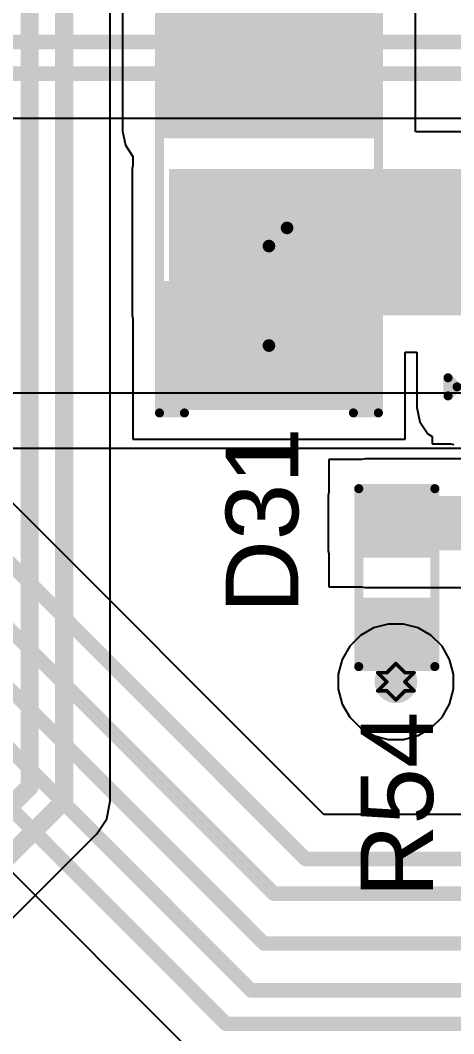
# Model space of a CAD drawing. Header units: inches. Extents: x -3 to 5437, y -3 to 5435.
# Drawn here: x 142.06 to 148.13, y 68.48 to 82.66 of the extents above; entities that cross this region are included whole.
import ezdxf

# ---------------------------------------------------------------- set-up
doc = ezdxf.new("R2010")
doc.units = ezdxf.units.IN
for name, color, linetype in [('Bottom Layer', 5, 'Continuous'), ('Drill Drawing', 1, 'Continuous'), ('GND', 16, 'Continuous'), ('PWR', 76, 'Continuous'), ('Top Layer', 1, 'Continuous'), ('Top Overlay', 2, 'Continuous'), ('Top Paste', 8, 'Continuous'), ('Top Solder', 216, 'Continuous'), ('Via Holes', 16, 'Continuous')]:
    doc.layers.add(name, color=color, linetype=linetype)
doc.styles.add('Arial', font='', dxfattribs={"height": 0.2})
doc.styles.get('Arial').set_extended_font_data('Arial')

# ---------------------------------------------------------------- blocks, each defined once
blk = doc.blocks.new('SOT_23_5_9')
at = {"layer": 'Top Layer'}
for points in [[(-1.85, 1.25), (-0.75, 1.25), (-0.75, 0.65), (-1.85, 0.65)], [(0.75, 1.25), (1.85, 1.25), (1.85, 0.65), (0.75, 0.65)], [(-1.85, 0.3), (-0.75, 0.3), (-0.75, -0.3), (-1.85, -0.3)], [(-1.85, -0.65), (-0.75, -0.65), (-0.75, -1.25), (-1.85, -1.25)], [(0.75, -0.65), (1.85, -0.65), (1.85, -1.25), (0.75, -1.25)]]:
    blk.add_hatch(color=1, dxfattribs=at).paths.add_polyline_path(points)
at = {"layer": 'Top Paste'}
for points in [[(-1.85, 1.25), (-0.75, 1.25), (-0.75, 0.65), (-1.85, 0.65)], [(0.75, 1.25), (1.85, 1.25), (1.85, 0.65), (0.75, 0.65)], [(-1.85, 0.3), (-0.75, 0.3), (-0.75, -0.3), (-1.85, -0.3)], [(-1.85, -0.65), (-0.75, -0.65), (-0.75, -1.25), (-1.85, -1.25)], [(0.75, -0.65), (1.85, -0.65), (1.85, -1.25), (0.75, -1.25)]]:
    blk.add_hatch(color=8, dxfattribs=at).paths.add_polyline_path(points)
at = {"layer": 'Top Solder'}
for points in [[(-1.952, 1.352), (-0.648, 1.352), (-0.648, 0.548), (-1.952, 0.548)], [(0.648, 1.352), (1.952, 1.352), (1.952, 0.548), (0.648, 0.548)], [(-1.952, 0.402), (-0.648, 0.402), (-0.648, -0.402), (-1.952, -0.402)], [(-1.952, -0.548), (-0.648, -0.548), (-0.648, -1.352), (-1.952, -1.352)], [(0.648, -0.548), (1.952, -0.548), (1.952, -1.352), (0.648, -1.352)]]:
    blk.add_hatch(color=216, dxfattribs=at).paths.add_polyline_path(points)
at = {"layer": 'Top Overlay'}
for points in [[(-0.879, 1.499, 0.127, 0.127, 0), (0.874, 1.499, 0.127, 0.127, 0)], [(-0.879, 1.399, 0.127, 0.127, 0), (-0.879, 1.499, 0.127, 0.127, 0)], [(0.874, 1.399, 0.127, 0.127, 0), (0.874, 1.499, 0.127, 0.127, 0)], [(-2.134, 1.067, 0.127, 0.127, 0), (-2.007, 0.94, 0.127, 0.127, 0)], [(-2.134, 0.813, 0.127, 0.127, 0), (-2.134, 1.067, 0.127, 0.127, 0)], [(-2.134, 0.813, 0.127, 0.127, 0), (-2.007, 0.94, 0.127, 0.127, 0)], [(0.88, -0.418, 0.127, 0.127, 0), (0.88, 0.44, 0.127, 0.127, 0)], [(-0.879, -1.499, 0.127, 0.127, 0), (-0.879, -1.399, 0.127, 0.127, 0)], [(0.874, -1.499, 0.127, 0.127, 0), (0.874, -1.399, 0.127, 0.127, 0)], [(-0.879, -1.499, 0.127, 0.127, 0), (0.874, -1.499, 0.127, 0.127, 0)]]:
    blk.add_lwpolyline(points, format="xyseb", dxfattribs=at)
for points in [[(-0.911, 1.499, 0.0635, 0.0635, 1), (-0.847, 1.499, 0.0635, 0.0635, 1)], [(-0.911, 1.499, 0.0635, 0.0635, 1), (-0.847, 1.499, 0.0635, 0.0635, 1)], [(0.842, 1.499, 0.0635, 0.0635, 1), (0.905, 1.499, 0.0635, 0.0635, 1)], [(0.842, 1.499, 0.0635, 0.0635, 1), (0.905, 1.499, 0.0635, 0.0635, 1)], [(-0.911, 1.399, 0.0635, 0.0635, 1), (-0.847, 1.399, 0.0635, 0.0635, 1)], [(0.842, 1.399, 0.0635, 0.0635, 1), (0.905, 1.399, 0.0635, 0.0635, 1)], [(-2.165, 1.067, 0.0635, 0.0635, 1), (-2.102, 1.067, 0.0635, 0.0635, 1)], [(-2.165, 1.067, 0.0635, 0.0635, 1), (-2.102, 1.067, 0.0635, 0.0635, 1)], [(-2.038, 0.94, 0.0635, 0.0635, 1), (-1.975, 0.94, 0.0635, 0.0635, 1)], [(-2.038, 0.94, 0.0635, 0.0635, 1), (-1.975, 0.94, 0.0635, 0.0635, 1)], [(-2.165, 0.813, 0.0635, 0.0635, 1), (-2.102, 0.813, 0.0635, 0.0635, 1)], [(-2.165, 0.813, 0.0635, 0.0635, 1), (-2.102, 0.813, 0.0635, 0.0635, 1)], [(0.848, 0.44, 0.0635, 0.0635, 1), (0.912, 0.44, 0.0635, 0.0635, 1)], [(0.848, -0.418, 0.0635, 0.0635, 1), (0.912, -0.418, 0.0635, 0.0635, 1)], [(-0.911, -1.399, 0.0635, 0.0635, 1), (-0.847, -1.399, 0.0635, 0.0635, 1)], [(0.842, -1.399, 0.0635, 0.0635, 1), (0.905, -1.399, 0.0635, 0.0635, 1)], [(-0.911, -1.499, 0.0635, 0.0635, 1), (-0.847, -1.499, 0.0635, 0.0635, 1)], [(-0.911, -1.499, 0.0635, 0.0635, 1), (-0.847, -1.499, 0.0635, 0.0635, 1)], [(0.842, -1.499, 0.0635, 0.0635, 1), (0.905, -1.499, 0.0635, 0.0635, 1)], [(0.842, -1.499, 0.0635, 0.0635, 1), (0.905, -1.499, 0.0635, 0.0635, 1)]]:
    blk.add_lwpolyline(points, format="xyseb", close=True, dxfattribs=at)
blk = doc.blocks.new('SMA_DO_214AC__13')
at = {"layer": 'Top Layer'}
for points in [[(-2.7, 1.4), (-1.1, 1.4), (-1.1, -1.4), (-2.7, -1.4)], [(1.1, 1.4), (2.7, 1.4), (2.7, -1.4), (1.1, -1.4)]]:
    blk.add_hatch(color=1, dxfattribs=at).paths.add_polyline_path(points)
at = {"layer": 'Top Overlay'}
blk.add_hatch(color=2, dxfattribs=at).paths.add_polyline_path([(-3.992, -1.6), (-2.825, -1.6), (-2.825, 1.6), (-3.992, 1.6)])
at = {"layer": 'Top Paste'}
for points in [[(-2.7, 1.4), (-1.1, 1.4), (-1.1, -1.4), (-2.7, -1.4)], [(1.1, 1.4), (2.7, 1.4), (2.7, -1.4), (1.1, -1.4)]]:
    blk.add_hatch(color=8, dxfattribs=at).paths.add_polyline_path(points)
at = {"layer": 'Top Solder'}
for points in [[(-2.802, 1.502), (-0.998, 1.502), (-0.998, -1.502), (-2.802, -1.502)], [(0.998, 1.502), (2.802, 1.502), (2.802, -1.502), (0.998, -1.502)]]:
    blk.add_hatch(color=216, dxfattribs=at).paths.add_polyline_path(points)
at = {"layer": 'Top Overlay'}
for points in [[(2.842, 1.533, 0.127, 0.127, 0), (-2.983, 1.533, 0.127, 0.127, 0)], [(2.842, 1.183, 0.127, 0.127, 0), (2.842, 1.533, 0.127, 0.127, 0)], [(2.842, -1.533, 0.127, 0.127, 0), (2.842, -1.183, 0.127, 0.127, 0)], [(2.842, -1.533, 0.127, 0.127, 0), (-2.983, -1.533, 0.127, 0.127, 0)]]:
    blk.add_lwpolyline(points, format="xyseb", dxfattribs=at)
for points in [[(-3.015, 1.533, 0.0635, 0.0635, 1), (-2.951, 1.533, 0.0635, 0.0635, 1)], [(2.811, 1.533, 0.0635, 0.0635, 1), (2.874, 1.533, 0.0635, 0.0635, 1)], [(2.811, 1.533, 0.0635, 0.0635, 1), (2.874, 1.533, 0.0635, 0.0635, 1)], [(2.811, 1.183, 0.0635, 0.0635, 1), (2.874, 1.183, 0.0635, 0.0635, 1)], [(2.811, -1.183, 0.0635, 0.0635, 1), (2.874, -1.183, 0.0635, 0.0635, 1)], [(-3.015, -1.533, 0.0635, 0.0635, 1), (-2.951, -1.533, 0.0635, 0.0635, 1)], [(2.811, -1.533, 0.0635, 0.0635, 1), (2.874, -1.533, 0.0635, 0.0635, 1)], [(2.811, -1.533, 0.0635, 0.0635, 1), (2.874, -1.533, 0.0635, 0.0635, 1)]]:
    blk.add_lwpolyline(points, format="xyseb", close=True, dxfattribs=at)
blk = doc.blocks.new('RES_0603_422')
at = {"layer": 'Top Layer'}
for points in [[(-0.381, 0.4445), (-0.381, -0.4445), (-1.143, -0.4445), (-1.143, 0.4445)], [(1.143, 0.4445), (1.143, -0.4445), (0.381, -0.4445), (0.381, 0.4445)]]:
    blk.add_hatch(color=1, dxfattribs=at).paths.add_polyline_path(points)
at = {"layer": 'Top Paste'}
for points in [[(-0.381, 0.4445), (-0.381, -0.4445), (-1.143, -0.4445), (-1.143, 0.4445)], [(1.143, 0.4445), (1.143, -0.4445), (0.381, -0.4445), (0.381, 0.4445)]]:
    blk.add_hatch(color=8, dxfattribs=at).paths.add_polyline_path(points)
at = {"layer": 'Top Solder'}
for points in [[(-0.2794, 0.5461), (-0.2794, -0.5461), (-1.2446, -0.5461), (-1.2446, 0.5461)], [(1.2446, 0.5461), (1.2446, -0.5461), (0.2794, -0.5461), (0.2794, 0.5461)]]:
    blk.add_hatch(color=216, dxfattribs=at).paths.add_polyline_path(points)
at = {"layer": 'Top Overlay'}
for points in [[(-1.2446, 0.5334, 0.127, 0.127, 0), (-1.2446, -0.5334, 0.127, 0.127, 0)], [(-1.2446, 0.5334, 0.127, 0.127, 0), (1.2446, 0.5334, 0.127, 0.127, 0)], [(1.2446, 0.5334, 0.127, 0.127, 0), (1.2446, -0.5334, 0.127, 0.127, 0)], [(-1.2446, -0.5334, 0.127, 0.127, 0), (1.2446, -0.5334, 0.127, 0.127, 0)]]:
    blk.add_lwpolyline(points, format="xyseb", dxfattribs=at)
for points in [[(-1.27635, 0.5334, 0.0635, 0.0635, 1), (-1.21285, 0.5334, 0.0635, 0.0635, 1)], [(-1.27635, 0.5334, 0.0635, 0.0635, 1), (-1.21285, 0.5334, 0.0635, 0.0635, 1)], [(1.21285, 0.5334, 0.0635, 0.0635, 1), (1.27635, 0.5334, 0.0635, 0.0635, 1)], [(1.21285, 0.5334, 0.0635, 0.0635, 1), (1.27635, 0.5334, 0.0635, 0.0635, 1)], [(-1.27635, -0.5334, 0.0635, 0.0635, 1), (-1.21285, -0.5334, 0.0635, 0.0635, 1)], [(-1.27635, -0.5334, 0.0635, 0.0635, 1), (-1.21285, -0.5334, 0.0635, 0.0635, 1)], [(1.21285, -0.5334, 0.0635, 0.0635, 1), (1.27635, -0.5334, 0.0635, 0.0635, 1)], [(1.21285, -0.5334, 0.0635, 0.0635, 1), (1.27635, -0.5334, 0.0635, 0.0635, 1)]]:
    blk.add_lwpolyline(points, format="xyseb", close=True, dxfattribs=at)

msp = doc.modelspace()

# ---------------------------------------------------------------- hatches: boundary and pattern name
at = {"layer": 'Bottom Layer'}
h = msp.add_hatch(color=5, dxfattribs=at)
edge = h.paths.add_edge_path()
edge.add_arc((147.32, 73.406), 0.3, 0, 360)
at = {"layer": 'GND'}
h = msp.add_hatch(color=16, dxfattribs=at)
edge = h.paths.add_edge_path()
edge.add_arc((147.32, 73.406), 0.3, 0, 360)
at = {"layer": 'PWR'}
h = msp.add_hatch(color=76, dxfattribs=at)
edge = h.paths.add_edge_path()
edge.add_arc((147.32, 73.406), 0.3, 0, 360)
at = {"layer": 'Top Layer'}
for points in [[(144.009, 81.11), (147.075, 81.11), (147.075, 95.965), (144.009, 95.965)], [(144.142, 78.534), (149.434, 78.534), (149.434, 80.581), (144.142, 80.581)], [(146.888, 75.244), (149.434, 75.244), (149.434, 76.006), (146.888, 76.006)]]:
    msp.add_hatch(color=1, dxfattribs=at).paths.add_polyline_path(points)
h = msp.add_hatch(color=1, dxfattribs=at)
edge = h.paths.add_edge_path()
edge.add_arc((147.32, 73.406), 0.3, 0, 360)
at = {"layer": 'Via Holes'}
h = msp.add_hatch(color=7, dxfattribs=at)
edge = h.paths.add_edge_path()
edge.add_arc((147.32, 73.406), 0.15, 0, 360)

# ---------------------------------------------------------------- linework, layer by layer
at = {"layer": 'Drill Drawing'}
for points in [[(147.193, 73.533, 0.0508, 0.0508, 0), (147.32, 73.66, 0.0508, 0.0508, 0)], [(147.32, 73.66, 0.0508, 0.0508, 0), (147.447, 73.533, 0.0508, 0.0508, 0)], [(147.066, 73.533, 0.0508, 0.0508, 0), (147.193, 73.406, 0.0508, 0.0508, 0)], [(147.066, 73.533, 0.0508, 0.0508, 0), (147.193, 73.533, 0.0508, 0.0508, 0)], [(147.447, 73.533, 0.0508, 0.0508, 0), (147.574, 73.533, 0.0508, 0.0508, 0)], [(147.447, 73.406, 0.0508, 0.0508, 0), (147.574, 73.533, 0.0508, 0.0508, 0)], [(147.066, 73.279, 0.0508, 0.0508, 0), (147.193, 73.406, 0.0508, 0.0508, 0)], [(147.447, 73.406, 0.0508, 0.0508, 0), (147.574, 73.279, 0.0508, 0.0508, 0)], [(147.066, 73.279, 0.0508, 0.0508, 0), (147.193, 73.279, 0.0508, 0.0508, 0)], [(147.193, 73.279, 0.0508, 0.0508, 0), (147.32, 73.152, 0.0508, 0.0508, 0)], [(147.32, 73.152, 0.0508, 0.0508, 0), (147.447, 73.279, 0.0508, 0.0508, 0)], [(147.447, 73.279, 0.0508, 0.0508, 0), (147.574, 73.279, 0.0508, 0.0508, 0)]]:
    msp.add_lwpolyline(points, format="xyseb", dxfattribs=at)
for points in [[(147.307, 73.66, 0.0254, 0.0254, 1), (147.333, 73.66, 0.0254, 0.0254, 1)], [(147.307, 73.66, 0.0254, 0.0254, 1), (147.333, 73.66, 0.0254, 0.0254, 1)], [(147.053, 73.533, 0.0254, 0.0254, 1), (147.079, 73.533, 0.0254, 0.0254, 1)], [(147.053, 73.533, 0.0254, 0.0254, 1), (147.079, 73.533, 0.0254, 0.0254, 1)], [(147.18, 73.533, 0.0254, 0.0254, 1), (147.206, 73.533, 0.0254, 0.0254, 1)], [(147.18, 73.533, 0.0254, 0.0254, 1), (147.206, 73.533, 0.0254, 0.0254, 1)], [(147.434, 73.533, 0.0254, 0.0254, 1), (147.46, 73.533, 0.0254, 0.0254, 1)], [(147.434, 73.533, 0.0254, 0.0254, 1), (147.46, 73.533, 0.0254, 0.0254, 1)], [(147.561, 73.533, 0.0254, 0.0254, 1), (147.587, 73.533, 0.0254, 0.0254, 1)], [(147.561, 73.533, 0.0254, 0.0254, 1), (147.587, 73.533, 0.0254, 0.0254, 1)], [(147.18, 73.406, 0.0254, 0.0254, 1), (147.206, 73.406, 0.0254, 0.0254, 1)], [(147.18, 73.406, 0.0254, 0.0254, 1), (147.206, 73.406, 0.0254, 0.0254, 1)], [(147.434, 73.406, 0.0254, 0.0254, 1), (147.46, 73.406, 0.0254, 0.0254, 1)], [(147.434, 73.406, 0.0254, 0.0254, 1), (147.46, 73.406, 0.0254, 0.0254, 1)], [(147.053, 73.279, 0.0254, 0.0254, 1), (147.079, 73.279, 0.0254, 0.0254, 1)], [(147.053, 73.279, 0.0254, 0.0254, 1), (147.079, 73.279, 0.0254, 0.0254, 1)], [(147.18, 73.279, 0.0254, 0.0254, 1), (147.206, 73.279, 0.0254, 0.0254, 1)], [(147.18, 73.279, 0.0254, 0.0254, 1), (147.206, 73.279, 0.0254, 0.0254, 1)], [(147.307, 73.152, 0.0254, 0.0254, 1), (147.333, 73.152, 0.0254, 0.0254, 1)], [(147.307, 73.152, 0.0254, 0.0254, 1), (147.333, 73.152, 0.0254, 0.0254, 1)], [(147.434, 73.279, 0.0254, 0.0254, 1), (147.46, 73.279, 0.0254, 0.0254, 1)], [(147.434, 73.279, 0.0254, 0.0254, 1), (147.46, 73.279, 0.0254, 0.0254, 1)], [(147.561, 73.279, 0.0254, 0.0254, 1), (147.587, 73.279, 0.0254, 0.0254, 1)], [(147.561, 73.279, 0.0254, 0.0254, 1), (147.587, 73.279, 0.0254, 0.0254, 1)]]:
    msp.add_lwpolyline(points, format="xyseb", close=True, dxfattribs=at)
at = {"layer": 'GND'}
for p, q in [((136.114, 81.293), (155.318, 81.293)), ((146.311, 71.548), (138.379, 79.479)), ((137.871, 74.812), (144.503, 68.18)), ((149.82, 71.548), (146.311, 71.548))]:
    msp.add_line(p, q, dxfattribs=at)
for points in [[(111.954, 82.357, 0.203, 0.203, 0), (163.974, 82.357, 0.203, 0.203, 0)], [(112.908, 81.915, 0.203, 0.203, 0), (155.575, 81.915, 0.203, 0.203, 0)], [(137.94, 79.04, 0.203, 0.203, 0), (146.054, 70.926, 0.203, 0.203, 0)], [(137.616, 78.434, 0.203, 0.203, 0), (145.61, 70.441, 0.203, 0.203, 0)], [(137.35, 77.865, 0.203, 0.203, 0), (145.471, 69.744, 0.203, 0.203, 0)], [(138.483, 75.896, 0.203, 0.203, 0), (145.291, 69.088, 0.203, 0.203, 0)], [(138.128, 75.433, 0.203, 0.203, 0), (144.942, 68.619, 0.203, 0.203, 0)], [(146.054, 70.926, 0.203, 0.203, 0), (150.077, 70.926, 0.203, 0.203, 0)], [(145.61, 70.441, 0.203, 0.203, 0), (164.802, 70.441, 0.203, 0.203, 0)], [(145.471, 69.744, 0.203, 0.203, 0), (160.147, 69.744, 0.203, 0.203, 0)], [(145.291, 69.088, 0.203, 0.203, 0), (164.719, 69.088, 0.203, 0.203, 0)], [(144.942, 68.619, 0.203, 0.203, 0), (165.177, 68.619, 0.203, 0.203, 0)]]:
    msp.add_lwpolyline(points, format="xyseb", dxfattribs=at)
for points in [[(146.003, 70.926, 0.102, 0.102, 1), (146.105, 70.926, 0.102, 0.102, 1)], [(146.003, 70.926, 0.102, 0.102, 1), (146.105, 70.926, 0.102, 0.102, 1)], [(145.559, 70.441, 0.102, 0.102, 1), (145.66, 70.441, 0.102, 0.102, 1)], [(145.559, 70.441, 0.102, 0.102, 1), (145.66, 70.441, 0.102, 0.102, 1)], [(145.42, 69.744, 0.102, 0.102, 1), (145.522, 69.744, 0.102, 0.102, 1)], [(145.42, 69.744, 0.102, 0.102, 1), (145.522, 69.744, 0.102, 0.102, 1)], [(145.24, 69.088, 0.102, 0.102, 1), (145.342, 69.088, 0.102, 0.102, 1)], [(145.24, 69.088, 0.102, 0.102, 1), (145.342, 69.088, 0.102, 0.102, 1)], [(144.891, 68.619, 0.102, 0.102, 1), (144.993, 68.619, 0.102, 0.102, 1)], [(144.891, 68.619, 0.102, 0.102, 1), (144.993, 68.619, 0.102, 0.102, 1)]]:
    msp.add_lwpolyline(points, format="xyseb", close=True, dxfattribs=at)
at = {"layer": 'PWR'}
for p, q in [((153.347, 77.445), (124.748, 77.445)), ((135.272, 76.676), (148.868, 76.676)), ((147.214, 74.214), (147.008, 74.159)), ((147.426, 74.214), (147.214, 74.214)), ((147.632, 74.159), (147.426, 74.214)), ((146.824, 74.053), (146.673, 73.902)), ((147.008, 74.159), (146.824, 74.053)), ((147.816, 74.053), (147.632, 74.159)), ((147.967, 73.902), (147.816, 74.053)), ((146.673, 73.902), (146.567, 73.718)), ((148.073, 73.718), (147.967, 73.902)), ((146.567, 73.718), (146.512, 73.512)), ((148.128, 73.512), (148.073, 73.718)), ((146.512, 73.512), (146.512, 73.3)), ((148.128, 73.3), (148.128, 73.512)), ((146.512, 73.3), (146.567, 73.094)), ((148.073, 73.094), (148.128, 73.3)), ((146.567, 73.094), (146.673, 72.91)), ((147.967, 72.91), (148.073, 73.094)), ((146.673, 72.91), (146.824, 72.759)), ((147.816, 72.759), (147.967, 72.91)), ((146.824, 72.759), (147.008, 72.653)), ((147.632, 72.653), (147.816, 72.759)), ((147.008, 72.653), (147.214, 72.598)), ((147.426, 72.598), (147.632, 72.653)), ((147.214, 72.598), (147.426, 72.598))]:
    msp.add_line(p, q, dxfattribs=at)
at = {"layer": 'Top Layer'}
for p, q in [((143.32, 71.738), (143.32, 97.427)), ((143.491, 95.965), (143.491, 81.11)), ((147.593, 81.11), (147.593, 91.457)), ((143.491, 81.11), (143.531, 80.912)), ((147.601, 81.099), (147.593, 81.11)), ((149.434, 81.099), (147.601, 81.099)), ((143.531, 80.912), (143.634, 80.757)), ((143.634, 80.757), (143.634, 80.632)), ((143.634, 80.632), (143.624, 80.581)), ((143.624, 80.581), (143.624, 78.534)), ((143.624, 78.534), (143.634, 78.484)), ((143.634, 78.484), (143.634, 76.802)), ((147.45, 76.802), (147.45, 78.016)), ((147.45, 78.016), (147.615, 78.016)), ((147.615, 78.016), (147.615, 77.242)), ((147.615, 77.242), (147.655, 77.044)), ((147.655, 77.044), (147.767, 76.876)), ((147.767, 76.876), (147.826, 76.837)), ((143.634, 76.802), (147.45, 76.802)), ((147.826, 76.837), (147.826, 76.734)), ((147.826, 76.734), (148.083, 76.734)), ((148.083, 76.734), (148.133, 76.724)), ((146.838, 76.514), (146.38, 76.514)), ((146.38, 76.514), (146.38, 76.057)), ((146.888, 76.524), (146.838, 76.514)), ((149.434, 76.524), (146.888, 76.524)), ((146.38, 76.057), (146.371, 76.006)), ((146.371, 76.006), (146.371, 75.244)), ((146.371, 75.244), (146.38, 75.194)), ((146.38, 75.194), (146.38, 74.736)), ((146.38, 74.736), (146.838, 74.736)), ((146.838, 74.736), (146.888, 74.727)), ((146.888, 74.727), (149.434, 74.727)), ((143.271, 71.49), (143.32, 71.738)), ((143.131, 71.28), (143.271, 71.49)), ((141.69, 69.839), (143.131, 71.28))]:
    msp.add_line(p, q, dxfattribs=at)
for points in [[(142.19, 71.938, 0.254, 0.254, 0), (142.19, 97.895, 0.254, 0.254, 0)], [(142.673, 71.738, 0.254, 0.254, 0), (142.673, 97.695, 0.254, 0.254, 0)], [(145.542, 79.502, 0.178, 0.178, 0), (145.796, 79.756, 0.178, 0.178, 0)], [(145.796, 79.756, 0.178, 0.178, 0), (148.939, 79.756, 0.178, 0.178, 0)], [(145.542, 78.11, 0.178, 0.178, 0), (145.542, 79.502, 0.178, 0.178, 0)], [(141.076, 70.824, 0.254, 0.254, 0), (142.19, 71.938, 0.254, 0.254, 0)], [(141.232, 70.297, 0.254, 0.254, 0), (142.673, 71.738, 0.254, 0.254, 0)]]:
    msp.add_lwpolyline(points, format="xyseb", dxfattribs=at)
for points in [[(145.752, 79.756, 0.0889, 0.0889, 1), (145.84, 79.756, 0.0889, 0.0889, 1)], [(145.752, 79.756, 0.0889, 0.0889, 1), (145.84, 79.756, 0.0889, 0.0889, 1)], [(145.498, 79.502, 0.0889, 0.0889, 1), (145.586, 79.502, 0.0889, 0.0889, 1)], [(145.498, 79.502, 0.0889, 0.0889, 1), (145.586, 79.502, 0.0889, 0.0889, 1)], [(145.498, 78.11, 0.0889, 0.0889, 1), (145.586, 78.11, 0.0889, 0.0889, 1)], [(142.127, 71.938, 0.127, 0.127, 1), (142.254, 71.938, 0.127, 0.127, 1)], [(142.127, 71.938, 0.127, 0.127, 1), (142.254, 71.938, 0.127, 0.127, 1)], [(142.609, 71.738, 0.127, 0.127, 1), (142.736, 71.738, 0.127, 0.127, 1)], [(142.609, 71.738, 0.127, 0.127, 1), (142.736, 71.738, 0.127, 0.127, 1)]]:
    msp.add_lwpolyline(points, format="xyseb", close=True, dxfattribs=at)

# ---------------------------------------------------------------- block references
for name, p, rotation in [('SMA_DO_214AC__13', (145.542, 80.01), 270), ('RES_0603_422', (147.333, 74.863), 90)]:
    msp.add_blockref(name, p, dxfattribs=dict(rotation=rotation))
msp.add_blockref('SOT_23_5_9', (150.184, 76.592))

# ---------------------------------------------------------------- texts
at = {"layer": 'Top Overlay', "style": 'Arial'}
for s, p in [('D31', (145.953, 74.362)), ('R54', (147.841, 70.383))]:
    msp.add_text(s, height=1.016, rotation=90, dxfattribs=at).set_placement(p)

doc.saveas('drawing.dxf')
